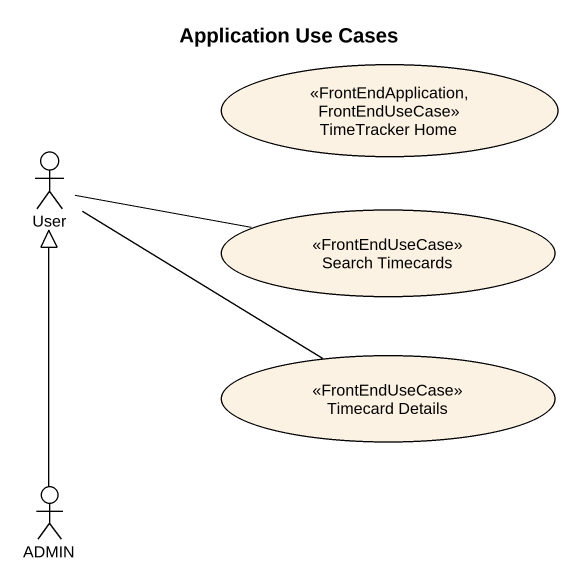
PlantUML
@startuml
title Application Use Cases
usecase "TimeTracker Home" as TimeTracker_Home <<FrontEndApplication, FrontEndUseCase>>
actor User
usecase "Search Timecards" as Search_Timecards <<FrontEndUseCase>>
usecase "Timecard Details" as Timecard_Details <<FrontEndUseCase>>
actor ADMIN
User -right- Search_Timecards
User -- Timecard_Details
ADMIN -up-|> User
@enduml
